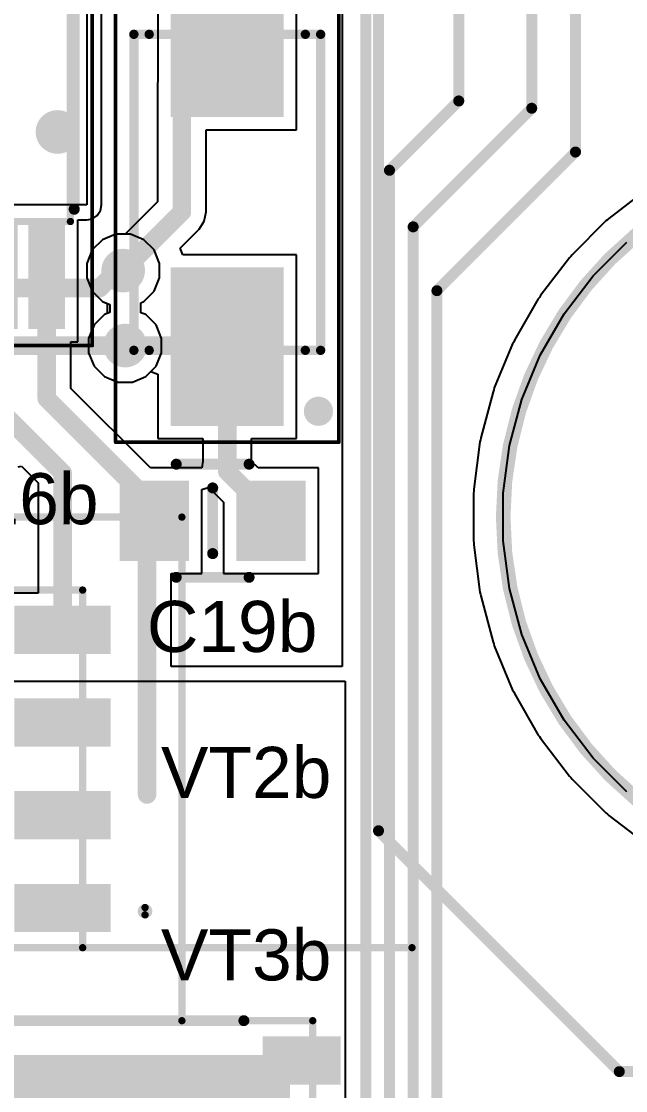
# Model space of a CAD drawing. Header units: inches. Extents: x 0 to 110, y 0 to 95.
# Drawn here: x 54.8 to 63.09, y 39.64 to 54.29 of the extents above; entities that cross this region are included whole.
import ezdxf

# ---------------------------------------------------------------- set-up
doc = ezdxf.new("R2010")
doc.units = ezdxf.units.IN
for name, color, linetype in [('Bottom Layer', 5, 'Continuous'), ('Int1', 16, 'Continuous'), ('Int2', 76, 'Continuous'), ('Mechanical 13', 56, 'Continuous'), ('Multi-Layer', 9, 'Continuous'), ('Top Courtyard', 56, 'Continuous'), ('Top Layer', 1, 'Continuous'), ('Top Overlay', 2, 'Continuous'), ('Top Paste', 8, 'Continuous'), ('Top Solder', 216, 'Continuous'), ('V Cut', 76, 'Continuous'), ('Via Holes', 16, 'Continuous')]:
    doc.layers.add(name, color=color, linetype=linetype)
doc.styles.add('Arial', font='', dxfattribs={"height": 0.2})
doc.styles.get('Arial').set_extended_font_data('Arial')

# ---------------------------------------------------------------- blocks, each defined once
blk = doc.blocks.new('P____PAK_SO_8_734')
at = {"layer": 'Top Layer'}
for points in [[(2.411, 2.21), (3.431, 2.21), (3.431, 1.6), (2.411, 1.6)], [(-1.075, -1.955), (-1.075, 1.955), (2.735, 1.955), (2.735, -1.955)]]:
    blk.add_hatch(color=1, dxfattribs=at).paths.add_polyline_path(points)
at = {"layer": 'Top Paste'}
for points in [[(2.411, 2.21), (3.431, 2.21), (3.431, 1.6), (2.411, 1.6)], [(-1.075, -1.955), (-1.075, 1.955), (2.735, 1.955), (2.735, -1.955)]]:
    blk.add_hatch(color=8, dxfattribs=at).paths.add_polyline_path(points)
at = {"layer": 'Top Solder'}
for points in [[(2.386, 2.235), (3.456, 2.235), (3.456, 1.575), (2.386, 1.575)], [(-1.1, -1.98), (-1.1, 1.98), (2.76, 1.98), (2.76, -1.98)]]:
    blk.add_hatch(color=216, dxfattribs=at).paths.add_polyline_path(points)
at = {"layer": 'Mechanical 13'}
for points in [[(-2.818, 2.45, 0.1, 0.1, 0), (3.072, 2.45, 0.1, 0.1, 0)], [(3.072, -2.45, 0.1, 0.1, 0), (3.072, 2.45, 0.1, 0.1, 0)]]:
    blk.add_lwpolyline(points, format="xyseb", dxfattribs=at)
blk.add_lwpolyline([(3.047, 2.45, 0.05, 0.05, 1), (3.097, 2.45, 0.05, 0.05, 1)], format="xyseb", close=True, dxfattribs=at)
blk.add_lwpolyline([(3.047, 2.45, 0.05, 0.05, 1), (3.097, 2.45, 0.05, 0.05, 1)], format="xyseb", close=True, dxfattribs=at)
at = {"layer": 'Top Courtyard'}
for points in [[(-4.178, 3.45, 0.1, 0.1, 0), (4.432, 3.45, 0.1, 0.1, 0)], [(4.432, -3.45, 0.1, 0.1, 0), (4.432, 3.45, 0.1, 0.1, 0)]]:
    blk.add_lwpolyline(points, format="xyseb", dxfattribs=at)
blk.add_lwpolyline([(4.407, 3.45, 0.05, 0.05, 1), (4.457, 3.45, 0.05, 0.05, 1)], format="xyseb", close=True, dxfattribs=at)
blk.add_lwpolyline([(4.407, 3.45, 0.05, 0.05, 1), (4.457, 3.45, 0.05, 0.05, 1)], format="xyseb", close=True, dxfattribs=at)
at = {"layer": 'Top Overlay'}
blk.add_lwpolyline([(-1.673, 2.45, 0.15, 0.15, 0), (2.127, 2.45, 0.15, 0.15, 0)], format="xyseb", dxfattribs=at)
blk.add_lwpolyline([(2.09, 2.45, 0.075, 0.075, 1), (2.165, 2.45, 0.075, 0.075, 1)], format="xyseb", close=True, dxfattribs=at)
blk = doc.blocks.new('P____PAK_SO_8_735')
at = {"layer": 'Top Layer'}
for points in [[(-3.178, 2.21), (-1.908, 2.21), (-1.908, 1.6), (-3.178, 1.6)], [(-3.178, 0.94), (-1.908, 0.94), (-1.908, 0.33), (-3.178, 0.33)], [(-3.178, -0.33), (-1.908, -0.33), (-1.908, -0.94), (-3.178, -0.94)], [(-3.178, -1.6), (-1.908, -1.6), (-1.908, -2.21), (-3.178, -2.21)]]:
    blk.add_hatch(color=1, dxfattribs=at).paths.add_polyline_path(points)
at = {"layer": 'Top Paste'}
for points in [[(-3.178, 2.21), (-1.908, 2.21), (-1.908, 1.6), (-3.178, 1.6)], [(-3.178, 0.94), (-1.908, 0.94), (-1.908, 0.33), (-3.178, 0.33)], [(-3.178, -0.33), (-1.908, -0.33), (-1.908, -0.94), (-3.178, -0.94)], [(-3.178, -1.6), (-1.908, -1.6), (-1.908, -2.21), (-3.178, -2.21)]]:
    blk.add_hatch(color=8, dxfattribs=at).paths.add_polyline_path(points)
at = {"layer": 'Top Solder'}
for points in [[(-3.203, 2.235), (-1.883, 2.235), (-1.883, 1.575), (-3.203, 1.575)], [(-3.203, 0.965), (-1.883, 0.965), (-1.883, 0.305), (-3.203, 0.305)], [(-3.203, -0.305), (-1.883, -0.305), (-1.883, -0.965), (-3.203, -0.965)], [(-3.203, -1.575), (-1.883, -1.575), (-1.883, -2.235), (-3.203, -2.235)]]:
    blk.add_hatch(color=216, dxfattribs=at).paths.add_polyline_path(points)
at = {"layer": 'Mechanical 13'}
for points in [[(-2.818, 2.45, 0.1, 0.1, 0), (-2.818, -2.45, 0.1, 0.1, 0)], [(3.072, 2.45, 0.1, 0.1, 0), (-2.818, 2.45, 0.1, 0.1, 0)], [(3.072, -2.45, 0.1, 0.1, 0), (-2.818, -2.45, 0.1, 0.1, 0)]]:
    blk.add_lwpolyline(points, format="xyseb", dxfattribs=at)
for points in [[(-2.843, 2.45, 0.05, 0.05, 1), (-2.793, 2.45, 0.05, 0.05, 1)], [(-2.843, 2.45, 0.05, 0.05, 1), (-2.793, 2.45, 0.05, 0.05, 1)], [(-2.843, -2.45, 0.05, 0.05, 1), (-2.793, -2.45, 0.05, 0.05, 1)], [(-2.843, -2.45, 0.05, 0.05, 1), (-2.793, -2.45, 0.05, 0.05, 1)]]:
    blk.add_lwpolyline(points, format="xyseb", close=True, dxfattribs=at)
at = {"layer": 'Top Courtyard'}
for points in [[(-4.178, 3.45, 0.1, 0.1, 0), (-4.178, -3.45, 0.1, 0.1, 0)], [(4.432, 3.45, 0.1, 0.1, 0), (-4.178, 3.45, 0.1, 0.1, 0)], [(4.432, -3.45, 0.1, 0.1, 0), (-4.178, -3.45, 0.1, 0.1, 0)]]:
    blk.add_lwpolyline(points, format="xyseb", dxfattribs=at)
for points in [[(-4.203, 3.45, 0.05, 0.05, 1), (-4.153, 3.45, 0.05, 0.05, 1)], [(-4.203, 3.45, 0.05, 0.05, 1), (-4.153, 3.45, 0.05, 0.05, 1)], [(-4.203, -3.45, 0.05, 0.05, 1), (-4.153, -3.45, 0.05, 0.05, 1)], [(-4.203, -3.45, 0.05, 0.05, 1), (-4.153, -3.45, 0.05, 0.05, 1)]]:
    blk.add_lwpolyline(points, format="xyseb", close=True, dxfattribs=at)
at = {"layer": 'Top Overlay'}
for points in [[(-3.673, 1.9, 0.1, 0.1, -1), (-3.673, 2, 0.1, 0.1, 0)], [(-3.673, 2, 0.1, 0.1, -1), (-3.673, 1.9, 0.1, 0.1, 0)]]:
    blk.add_lwpolyline(points, format="xyseb", dxfattribs=at)
for points in [[(-3.698, 2, 0.05, 0.05, 1), (-3.648, 2, 0.05, 0.05, 1)], [(-3.698, 2, 0.05, 0.05, 1), (-3.648, 2, 0.05, 0.05, 1)], [(-3.698, 1.9, 0.05, 0.05, 1), (-3.648, 1.9, 0.05, 0.05, 1)], [(-3.698, 1.9, 0.05, 0.05, 1), (-3.648, 1.9, 0.05, 0.05, 1)]]:
    blk.add_lwpolyline(points, format="xyseb", close=True, dxfattribs=at)
blk = doc.blocks.new('SMA_737')
at = {"layer": 'Top Layer'}
for points in [[(-3.175, 0.75), (-1.055, 0.75), (-1.055, -0.75), (-3.175, -0.75)], [(1.055, 0.75), (3.175, 0.75), (3.175, -0.75), (1.055, -0.75)]]:
    blk.add_hatch(color=1, dxfattribs=at).paths.add_polyline_path(points)
at = {"layer": 'Top Paste'}
for points in [[(-3.175, 0.75), (-1.055, 0.75), (-1.055, -0.75), (-3.175, -0.75)], [(1.055, 0.75), (3.175, 0.75), (3.175, -0.75), (1.055, -0.75)]]:
    blk.add_hatch(color=8, dxfattribs=at).paths.add_polyline_path(points)
at = {"layer": 'Top Solder'}
for points in [[(-3.2, 0.775), (-1.03, 0.775), (-1.03, -0.775), (-3.2, -0.775)], [(1.03, 0.775), (3.2, 0.775), (3.2, -0.775), (1.03, -0.775)]]:
    blk.add_hatch(color=216, dxfattribs=at).paths.add_polyline_path(points)
at = {"layer": 'Mechanical 13'}
for points in [[(-2.165, 1.28, 0.127, 0.127, 0), (2.165, 1.28, 0.127, 0.127, 0)], [(-2.165, 1.28, 0.127, 0.127, 0), (-2.165, -1.28, 0.127, 0.127, 0)], [(2.165, 1.28, 0.127, 0.127, 0), (2.165, -1.28, 0.127, 0.127, 0)], [(-2.165, -1.28, 0.127, 0.127, 0), (2.165, -1.28, 0.127, 0.127, 0)]]:
    blk.add_lwpolyline(points, format="xyseb", dxfattribs=at)
for points in [[(-2.197, 1.28, 0.0635, 0.0635, 1), (-2.133, 1.28, 0.0635, 0.0635, 1)], [(-2.197, 1.28, 0.0635, 0.0635, 1), (-2.133, 1.28, 0.0635, 0.0635, 1)], [(2.133, 1.28, 0.0635, 0.0635, 1), (2.197, 1.28, 0.0635, 0.0635, 1)], [(2.133, 1.28, 0.0635, 0.0635, 1), (2.197, 1.28, 0.0635, 0.0635, 1)], [(-2.197, -1.28, 0.0635, 0.0635, 1), (-2.133, -1.28, 0.0635, 0.0635, 1)], [(-2.197, -1.28, 0.0635, 0.0635, 1), (-2.133, -1.28, 0.0635, 0.0635, 1)], [(2.133, -1.28, 0.0635, 0.0635, 1), (2.197, -1.28, 0.0635, 0.0635, 1)], [(2.133, -1.28, 0.0635, 0.0635, 1), (2.197, -1.28, 0.0635, 0.0635, 1)]]:
    blk.add_lwpolyline(points, format="xyseb", close=True, dxfattribs=at)
at = {"layer": 'Top Courtyard'}
for points in [[(-3.425, 1.53, 0.05, 0.05, 0), (3.425, 1.53, 0.05, 0.05, 0)], [(-3.425, 1.53, 0.05, 0.05, 0), (-3.425, -1.53, 0.05, 0.05, 0)], [(3.425, 1.53, 0.05, 0.05, 0), (3.425, -1.53, 0.05, 0.05, 0)], [(-3.425, -1.53, 0.05, 0.05, 0), (3.425, -1.53, 0.05, 0.05, 0)]]:
    blk.add_lwpolyline(points, format="xyseb", dxfattribs=at)
for points in [[(-3.437, 1.53, 0.025, 0.025, 1), (-3.413, 1.53, 0.025, 0.025, 1)], [(-3.437, 1.53, 0.025, 0.025, 1), (-3.413, 1.53, 0.025, 0.025, 1)], [(3.413, 1.53, 0.025, 0.025, 1), (3.437, 1.53, 0.025, 0.025, 1)], [(3.413, 1.53, 0.025, 0.025, 1), (3.437, 1.53, 0.025, 0.025, 1)], [(-3.437, -1.53, 0.025, 0.025, 1), (-3.413, -1.53, 0.025, 0.025, 1)], [(-3.437, -1.53, 0.025, 0.025, 1), (-3.413, -1.53, 0.025, 0.025, 1)], [(3.413, -1.53, 0.025, 0.025, 1), (3.437, -1.53, 0.025, 0.025, 1)], [(3.413, -1.53, 0.025, 0.025, 1), (3.437, -1.53, 0.025, 0.025, 1)]]:
    blk.add_lwpolyline(points, format="xyseb", close=True, dxfattribs=at)
at = {"layer": 'Top Overlay'}
for points in [[(-2.165, 1.28, 0.127, 0.127, 0), (2.165, 1.28, 0.127, 0.127, 0)], [(-2.165, 1.28, 0.127, 0.127, 0), (-2.165, 1.07, 0.127, 0.127, 0)], [(2.165, 1.28, 0.127, 0.127, 0), (2.165, 1.07, 0.127, 0.127, 0)], [(-2.165, -1.07, 0.127, 0.127, 0), (-2.165, -1.28, 0.127, 0.127, 0)], [(2.165, -1.07, 0.127, 0.127, 0), (2.165, -1.28, 0.127, 0.127, 0)], [(-2.165, -1.28, 0.127, 0.127, 0), (2.165, -1.28, 0.127, 0.127, 0)]]:
    blk.add_lwpolyline(points, format="xyseb", dxfattribs=at)
for points in [[(-2.197, 1.28, 0.0635, 0.0635, 1), (-2.133, 1.28, 0.0635, 0.0635, 1)], [(-2.197, 1.28, 0.0635, 0.0635, 1), (-2.133, 1.28, 0.0635, 0.0635, 1)], [(2.133, 1.28, 0.0635, 0.0635, 1), (2.197, 1.28, 0.0635, 0.0635, 1)], [(2.133, 1.28, 0.0635, 0.0635, 1), (2.197, 1.28, 0.0635, 0.0635, 1)], [(-2.197, 1.07, 0.0635, 0.0635, 1), (-2.133, 1.07, 0.0635, 0.0635, 1)], [(2.133, 1.07, 0.0635, 0.0635, 1), (2.197, 1.07, 0.0635, 0.0635, 1)], [(-2.197, -1.07, 0.0635, 0.0635, 1), (-2.133, -1.07, 0.0635, 0.0635, 1)], [(2.133, -1.07, 0.0635, 0.0635, 1), (2.197, -1.07, 0.0635, 0.0635, 1)], [(-2.9, -1.25, 0.2, 0.2, 1), (-3.1, -1.25, 0.2, 0.2, 1)], [(-3.15, -1.25, 0.1, 0.1, 1), (-3.05, -1.25, 0.1, 0.1, 1)], [(-2.95, -1.25, 0.1, 0.1, 1), (-2.85, -1.25, 0.1, 0.1, 1)], [(-2.197, -1.28, 0.0635, 0.0635, 1), (-2.133, -1.28, 0.0635, 0.0635, 1)], [(-2.197, -1.28, 0.0635, 0.0635, 1), (-2.133, -1.28, 0.0635, 0.0635, 1)], [(2.133, -1.28, 0.0635, 0.0635, 1), (2.197, -1.28, 0.0635, 0.0635, 1)], [(2.133, -1.28, 0.0635, 0.0635, 1), (2.197, -1.28, 0.0635, 0.0635, 1)]]:
    blk.add_lwpolyline(points, format="xyseb", close=True, dxfattribs=at)
blk = doc.blocks.new('HTSSOP_20_748')
at = {"layer": 'Top Layer'}
for points in [[(-3.65, 3.15), (-2.2, 3.15), (-2.2, 2.7), (-3.65, 2.7)], [(2.2, 3.15), (3.65, 3.15), (3.65, 2.7), (2.2, 2.7)], [(-3.65, 2.5), (-2.2, 2.5), (-2.2, 2.05), (-3.65, 2.05)], [(2.2, 2.5), (3.65, 2.5), (3.65, 2.05), (2.2, 2.05)], [(-1.575, -2.175), (-1.575, 2.175), (1.575, 2.175), (1.575, -2.175)], [(-3.65, 1.85), (-2.2, 1.85), (-2.2, 1.4), (-3.65, 1.4)], [(2.2, 1.85), (3.65, 1.85), (3.65, 1.4), (2.2, 1.4)], [(-3.65, 1.2), (-2.2, 1.2), (-2.2, 0.75), (-3.65, 0.75)], [(2.2, 1.2), (3.65, 1.2), (3.65, 0.75), (2.2, 0.75)], [(-3.65, 0.55), (-2.2, 0.55), (-2.2, 0.1), (-3.65, 0.1)], [(2.2, 0.55), (3.65, 0.55), (3.65, 0.1), (2.2, 0.1)], [(-3.65, -0.1), (-2.2, -0.1), (-2.2, -0.55), (-3.65, -0.55)], [(2.2, -0.1), (3.65, -0.1), (3.65, -0.55), (2.2, -0.55)], [(-3.65, -0.75), (-2.2, -0.75), (-2.2, -1.2), (-3.65, -1.2)], [(2.2, -0.75), (3.65, -0.75), (3.65, -1.2), (2.2, -1.2)], [(-3.65, -1.4), (-2.2, -1.4), (-2.2, -1.85), (-3.65, -1.85)], [(2.2, -1.4), (3.65, -1.4), (3.65, -1.85), (2.2, -1.85)], [(-3.65, -2.05), (-2.2, -2.05), (-2.2, -2.5), (-3.65, -2.5)], [(2.2, -2.05), (3.65, -2.05), (3.65, -2.5), (2.2, -2.5)], [(-3.65, -2.7), (-2.2, -2.7), (-2.2, -3.15), (-3.65, -3.15)], [(2.2, -2.7), (3.65, -2.7), (3.65, -3.15), (2.2, -3.15)]]:
    blk.add_hatch(color=1, dxfattribs=at).paths.add_polyline_path(points)
at = {"layer": 'Top Paste'}
for points in [[(-3.65, 3.15), (-2.2, 3.15), (-2.2, 2.7), (-3.65, 2.7)], [(2.2, 3.15), (3.65, 3.15), (3.65, 2.7), (2.2, 2.7)], [(-3.65, 2.5), (-2.2, 2.5), (-2.2, 2.05), (-3.65, 2.05)], [(2.2, 2.5), (3.65, 2.5), (3.65, 2.05), (2.2, 2.05)], [(-1.575, -2.175), (-1.575, 2.175), (1.575, 2.175), (1.575, -2.175)], [(-3.65, 1.85), (-2.2, 1.85), (-2.2, 1.4), (-3.65, 1.4)], [(2.2, 1.85), (3.65, 1.85), (3.65, 1.4), (2.2, 1.4)], [(-3.65, 1.2), (-2.2, 1.2), (-2.2, 0.75), (-3.65, 0.75)], [(2.2, 1.2), (3.65, 1.2), (3.65, 0.75), (2.2, 0.75)], [(-3.65, 0.55), (-2.2, 0.55), (-2.2, 0.1), (-3.65, 0.1)], [(2.2, 0.55), (3.65, 0.55), (3.65, 0.1), (2.2, 0.1)], [(-3.65, -0.1), (-2.2, -0.1), (-2.2, -0.55), (-3.65, -0.55)], [(2.2, -0.1), (3.65, -0.1), (3.65, -0.55), (2.2, -0.55)], [(-3.65, -0.75), (-2.2, -0.75), (-2.2, -1.2), (-3.65, -1.2)], [(2.2, -0.75), (3.65, -0.75), (3.65, -1.2), (2.2, -1.2)], [(-3.65, -1.4), (-2.2, -1.4), (-2.2, -1.85), (-3.65, -1.85)], [(2.2, -1.4), (3.65, -1.4), (3.65, -1.85), (2.2, -1.85)], [(-3.65, -2.05), (-2.2, -2.05), (-2.2, -2.5), (-3.65, -2.5)], [(2.2, -2.05), (3.65, -2.05), (3.65, -2.5), (2.2, -2.5)], [(-3.65, -2.7), (-2.2, -2.7), (-2.2, -3.15), (-3.65, -3.15)], [(2.2, -2.7), (3.65, -2.7), (3.65, -3.15), (2.2, -3.15)]]:
    blk.add_hatch(color=8, dxfattribs=at).paths.add_polyline_path(points)
at = {"layer": 'Top Solder'}
for points in [[(-3.675, 3.175), (-2.175, 3.175), (-2.175, 2.675), (-3.675, 2.675)], [(2.175, 3.175), (3.675, 3.175), (3.675, 2.675), (2.175, 2.675)], [(-3.675, 2.525), (-2.175, 2.525), (-2.175, 2.025), (-3.675, 2.025)], [(2.175, 2.525), (3.675, 2.525), (3.675, 2.025), (2.175, 2.025)], [(-1.6, -2.2), (-1.6, 2.2), (1.6, 2.2), (1.6, -2.2)], [(-3.675, 1.875), (-2.175, 1.875), (-2.175, 1.375), (-3.675, 1.375)], [(2.175, 1.875), (3.675, 1.875), (3.675, 1.375), (2.175, 1.375)], [(-3.675, 1.225), (-2.175, 1.225), (-2.175, 0.725), (-3.675, 0.725)], [(2.175, 1.225), (3.675, 1.225), (3.675, 0.725), (2.175, 0.725)], [(-3.675, 0.575), (-2.175, 0.575), (-2.175, 0.075), (-3.675, 0.075)], [(2.175, 0.575), (3.675, 0.575), (3.675, 0.075), (2.175, 0.075)], [(-3.675, -0.075), (-2.175, -0.075), (-2.175, -0.575), (-3.675, -0.575)], [(2.175, -0.075), (3.675, -0.075), (3.675, -0.575), (2.175, -0.575)], [(-3.675, -0.725), (-2.175, -0.725), (-2.175, -1.225), (-3.675, -1.225)], [(2.175, -0.725), (3.675, -0.725), (3.675, -1.225), (2.175, -1.225)], [(-3.675, -1.375), (-2.175, -1.375), (-2.175, -1.875), (-3.675, -1.875)], [(2.175, -1.375), (3.675, -1.375), (3.675, -1.875), (2.175, -1.875)], [(-3.675, -2.025), (-2.175, -2.025), (-2.175, -2.525), (-3.675, -2.525)], [(2.175, -2.025), (3.675, -2.025), (3.675, -2.525), (2.175, -2.525)], [(-3.675, -2.675), (-2.175, -2.675), (-2.175, -3.175), (-3.675, -3.175)], [(2.175, -2.675), (3.675, -2.675), (3.675, -3.175), (2.175, -3.175)]]:
    blk.add_hatch(color=216, dxfattribs=at).paths.add_polyline_path(points)
at = {"layer": 'Mechanical 13'}
for points in [[(2.2, 3.25, 0.1, 0.1, 0), (-2.2, 3.25, 0.1, 0.1, 0)], [(-2.2, -3.25, 0.1, 0.1, 0), (-2.2, 3.25, 0.1, 0.1, 0)], [(-2.2, 2.6, 0.1, 0.1, 0), (-1.55, 3.25, 0.1, 0.1, 0)], [(2.2, -3.25, 0.1, 0.1, 0), (2.2, 3.25, 0.1, 0.1, 0)], [(2.2, -3.25, 0.1, 0.1, 0), (-2.2, -3.25, 0.1, 0.1, 0)]]:
    blk.add_lwpolyline(points, format="xyseb", dxfattribs=at)
for points in [[(-2.225, 3.25, 0.05, 0.05, 1), (-2.175, 3.25, 0.05, 0.05, 1)], [(-2.225, 3.25, 0.05, 0.05, 1), (-2.175, 3.25, 0.05, 0.05, 1)], [(-1.575, 3.25, 0.05, 0.05, 1), (-1.525, 3.25, 0.05, 0.05, 1)], [(2.175, 3.25, 0.05, 0.05, 1), (2.225, 3.25, 0.05, 0.05, 1)], [(2.175, 3.25, 0.05, 0.05, 1), (2.225, 3.25, 0.05, 0.05, 1)], [(-2.225, 2.6, 0.05, 0.05, 1), (-2.175, 2.6, 0.05, 0.05, 1)], [(-2.225, -3.25, 0.05, 0.05, 1), (-2.175, -3.25, 0.05, 0.05, 1)], [(-2.225, -3.25, 0.05, 0.05, 1), (-2.175, -3.25, 0.05, 0.05, 1)], [(2.175, -3.25, 0.05, 0.05, 1), (2.225, -3.25, 0.05, 0.05, 1)], [(2.175, -3.25, 0.05, 0.05, 1), (2.225, -3.25, 0.05, 0.05, 1)]]:
    blk.add_lwpolyline(points, format="xyseb", close=True, dxfattribs=at)
at = {"layer": 'Top Courtyard'}
for points in [[(-3.9, -3.55, 0.05, 0.05, 0), (-3.9, 3.55, 0.05, 0.05, 0)], [(3.9, 3.55, 0.05, 0.05, 0), (-3.9, 3.55, 0.05, 0.05, 0)], [(3.9, -3.55, 0.05, 0.05, 0), (3.9, 3.55, 0.05, 0.05, 0)], [(3.9, -3.55, 0.05, 0.05, 0), (-3.9, -3.55, 0.05, 0.05, 0)]]:
    blk.add_lwpolyline(points, format="xyseb", dxfattribs=at)
for points in [[(-3.912, 3.55, 0.025, 0.025, 1), (-3.888, 3.55, 0.025, 0.025, 1)], [(-3.912, 3.55, 0.025, 0.025, 1), (-3.888, 3.55, 0.025, 0.025, 1)], [(3.888, 3.55, 0.025, 0.025, 1), (3.912, 3.55, 0.025, 0.025, 1)], [(3.888, 3.55, 0.025, 0.025, 1), (3.912, 3.55, 0.025, 0.025, 1)], [(-3.912, -3.55, 0.025, 0.025, 1), (-3.888, -3.55, 0.025, 0.025, 1)], [(-3.912, -3.55, 0.025, 0.025, 1), (-3.888, -3.55, 0.025, 0.025, 1)], [(3.888, -3.55, 0.025, 0.025, 1), (3.912, -3.55, 0.025, 0.025, 1)], [(3.888, -3.55, 0.025, 0.025, 1), (3.912, -3.55, 0.025, 0.025, 1)]]:
    blk.add_lwpolyline(points, format="xyseb", close=True, dxfattribs=at)
at = {"layer": 'Top Overlay'}
for points in [[(-3.506, 3.556, 0.2, 0.2, 1), (-3.606, 3.556, 0.2, 0.2, 1)], [(-3.656, 3.556, 0.1, 0.1, 1), (-3.556, 3.556, 0.1, 0.1, 1)], [(-3.556, 3.556, 0.1, 0.1, 1), (-3.456, 3.556, 0.1, 0.1, 1)], [(-2.07, 3.302, 0.075, 0.075, 1), (-1.994, 3.302, 0.075, 0.075, 1)], [(1.994, 3.302, 0.075, 0.075, 1), (2.07, 3.302, 0.075, 0.075, 1)], [(-2.07, -3.302, 0.075, 0.075, 1), (-1.994, -3.302, 0.075, 0.075, 1)], [(1.994, -3.302, 0.075, 0.075, 1), (2.07, -3.302, 0.075, 0.075, 1)]]:
    blk.add_lwpolyline(points, format="xyseb", close=True, dxfattribs=at)
for points in [[(2.032, 3.302, 0.15, 0.15, 0), (-2.032, 3.302, 0.15, 0.15, 0)], [(2.032, -3.302, 0.15, 0.15, 0), (-2.032, -3.302, 0.15, 0.15, 0)]]:
    blk.add_lwpolyline(points, format="xyseb", dxfattribs=at)
blk = doc.blocks.new('0603C_753')
at = {"layer": 'Top Layer'}
for points in [[(-1.25, -0.525), (-1.25, 0.525), (-0.35, 0.525), (-0.35, -0.525)], [(0.35, -0.525), (0.35, 0.525), (1.25, 0.525), (1.25, -0.525)]]:
    blk.add_hatch(color=1, dxfattribs=at).paths.add_polyline_path(points)
at = {"layer": 'Top Paste'}
for points in [[(-1.25, -0.525), (-1.25, 0.525), (-0.35, 0.525), (-0.35, -0.525)], [(0.35, -0.525), (0.35, 0.525), (1.25, 0.525), (1.25, -0.525)]]:
    blk.add_hatch(color=8, dxfattribs=at).paths.add_polyline_path(points)
at = {"layer": 'Top Solder'}
for points in [[(-1.275, -0.55), (-1.275, 0.55), (-0.325, 0.55), (-0.325, -0.55)], [(0.325, -0.55), (0.325, 0.55), (1.275, 0.55), (1.275, -0.55)]]:
    blk.add_hatch(color=216, dxfattribs=at).paths.add_polyline_path(points)
at = {"layer": 'Top Overlay'}
for points in [[(0.5, 0.775, 0.15, 0.15, 0), (-0.5, 0.775, 0.15, 0.15, 0)], [(0, 0.45, 0.15, 0.15, 0), (0, -0.45, 0.15, 0.15, 0)], [(0.5, -0.775, 0.15, 0.15, 0), (-0.5, -0.775, 0.15, 0.15, 0)]]:
    blk.add_lwpolyline(points, format="xyseb", dxfattribs=at)
for points in [[(-0.537, 0.775, 0.075, 0.075, 1), (-0.462, 0.775, 0.075, 0.075, 1)], [(0.462, 0.775, 0.075, 0.075, 1), (0.537, 0.775, 0.075, 0.075, 1)], [(-0.038, 0.45, 0.075, 0.075, 1), (0.038, 0.45, 0.075, 0.075, 1)], [(-0.038, -0.45, 0.075, 0.075, 1), (0.038, -0.45, 0.075, 0.075, 1)], [(-0.537, -0.775, 0.075, 0.075, 1), (-0.462, -0.775, 0.075, 0.075, 1)], [(0.462, -0.775, 0.075, 0.075, 1), (0.537, -0.775, 0.075, 0.075, 1)]]:
    blk.add_lwpolyline(points, format="xyseb", close=True, dxfattribs=at)

msp = doc.modelspace()

# ---------------------------------------------------------------- hatches: boundary and pattern name
at = {"layer": 'Bottom Layer'}
h = msp.add_hatch(color=5, dxfattribs=at)
edge = h.paths.add_edge_path()
edge.add_arc((55.3, 52.775), 0.3, 0, 360)
h = msp.add_hatch(color=5, dxfattribs=at)
edge = h.paths.add_edge_path()
edge.add_arc((56.2, 50.875), 0.3, 0, 360)
h = msp.add_hatch(color=5, dxfattribs=at)
edge = h.paths.add_edge_path()
edge.add_arc((56.227, 49.848), 0.3, 0, 360)
at = {"layer": 'Int1'}
h = msp.add_hatch(color=16, dxfattribs=at)
edge = h.paths.add_edge_path()
edge.add_arc((55.3, 52.775), 0.3, 0, 360)
h = msp.add_hatch(color=16, dxfattribs=at)
edge = h.paths.add_edge_path()
edge.add_arc((56.2, 50.875), 0.3, 0, 360)
h = msp.add_hatch(color=16, dxfattribs=at)
edge = h.paths.add_edge_path()
edge.add_arc((56.227, 49.848), 0.3, 0, 360)
at = {"layer": 'Int2'}
h = msp.add_hatch(color=76, dxfattribs=at)
edge = h.paths.add_edge_path()
edge.add_arc((55.3, 52.775), 0.3, 0, 360)
h = msp.add_hatch(color=76, dxfattribs=at)
edge = h.paths.add_edge_path()
edge.add_arc((56.2, 50.875), 0.3, 0, 360)
h = msp.add_hatch(color=76, dxfattribs=at)
edge = h.paths.add_edge_path()
edge.add_arc((56.227, 49.848), 0.3, 0, 360)
at = {"layer": 'Top Layer'}
h = msp.add_hatch(color=1, dxfattribs=at)
edge = h.paths.add_edge_path()
edge.add_arc((55.3, 52.775), 0.3, 0, 360)
h = msp.add_hatch(color=1, dxfattribs=at)
edge = h.paths.add_edge_path()
edge.add_arc((56.2, 50.875), 0.3, 0, 360)
h = msp.add_hatch(color=1, dxfattribs=at)
edge = h.paths.add_edge_path()
edge.add_arc((56.227, 49.848), 0.3, 0, 360)
at = {"layer": 'Via Holes'}
h = msp.add_hatch(color=7, dxfattribs=at)
edge = h.paths.add_edge_path()
edge.add_arc((55.3, 52.775), 0.15, 0, 360)
h = msp.add_hatch(color=7, dxfattribs=at)
edge = h.paths.add_edge_path()
edge.add_arc((56.2, 50.875), 0.15, 0, 360)
h = msp.add_hatch(color=7, dxfattribs=at)
edge = h.paths.add_edge_path()
edge.add_arc((56.227, 49.848), 0.15, 0, 360)

# ---------------------------------------------------------------- linework, layer by layer
at = {"layer": 'Bottom Layer'}
for points in [[(59.7, 43.2, 0.15, 0.15, 0), (59.7, 58.6, 0.15, 0.15, 0)], [(55.878, 50.636, 0.254, 0.254, 0), (56.117, 50.875, 0.254, 0.254, 0)], [(56.117, 50.875, 0.254, 0.254, 0), (56.2, 50.875, 0.254, 0.254, 0)], [(52.607, 50.636, 0.254, 0.254, 0), (55.878, 50.636, 0.254, 0.254, 0)], [(54.273, 49.848, 0.254, 0.254, 0), (56.227, 49.848, 0.254, 0.254, 0)], [(59.7, 43.2, 0.15, 0.15, 0), (63, 39.9, 0.15, 0.15, 0)], [(63, 39.9, 0.15, 0.15, 0), (96.7, 39.9, 0.15, 0.15, 0)]]:
    msp.add_lwpolyline(points, format="xyseb", dxfattribs=at)
for points in [[(56.053, 50.875, 0.127, 0.127, 1), (56.18, 50.875, 0.127, 0.127, 1)], [(56.053, 50.875, 0.127, 0.127, 1), (56.18, 50.875, 0.127, 0.127, 1)], [(56.137, 50.875, 0.127, 0.127, 1), (56.264, 50.875, 0.127, 0.127, 1)], [(55.815, 50.636, 0.127, 0.127, 1), (55.942, 50.636, 0.127, 0.127, 1)], [(55.815, 50.636, 0.127, 0.127, 1), (55.942, 50.636, 0.127, 0.127, 1)], [(56.164, 49.848, 0.127, 0.127, 1), (56.291, 49.848, 0.127, 0.127, 1)], [(59.662, 43.2, 0.075, 0.075, 1), (59.738, 43.2, 0.075, 0.075, 1)], [(59.662, 43.2, 0.075, 0.075, 1), (59.738, 43.2, 0.075, 0.075, 1)], [(62.963, 39.9, 0.075, 0.075, 1), (63.038, 39.9, 0.075, 0.075, 1)], [(62.963, 39.9, 0.075, 0.075, 1), (63.038, 39.9, 0.075, 0.075, 1)]]:
    msp.add_lwpolyline(points, format="xyseb", close=True, dxfattribs=at)
at = {"layer": 'Int1'}
for p, q in [((63.377, 51.99), (62.857, 51.591)), ((62.839, 51.571), (62.817, 51.556)), ((62.857, 51.591), (62.839, 51.571)), ((62.817, 51.556), (62.353, 51.092)), ((55.917, 51.299), (55.776, 51.158)), ((56.101, 51.375), (55.917, 51.299)), ((56.299, 51.375), (56.101, 51.375)), ((56.483, 51.299), (56.299, 51.375)), ((56.624, 51.158), (56.483, 51.299)), ((55.776, 51.158), (55.7, 50.974)), ((56.7, 50.974), (56.624, 51.158)), ((62.318, 51.052), (61.919, 50.532)), ((62.338, 51.07), (62.318, 51.052)), ((62.353, 51.092), (62.338, 51.07)), ((55.7, 50.974), (55.7, 50.776)), ((56.7, 50.776), (56.7, 50.974)), ((55.7, 50.776), (55.776, 50.592)), ((56.624, 50.592), (56.7, 50.776)), ((55.776, 50.592), (55.917, 50.451)), ((56.483, 50.451), (56.624, 50.592)), ((55.917, 50.451), (55.983, 50.424)), ((55.983, 50.424), (55.983, 50.288)), ((56.444, 50.435), (56.483, 50.451)), ((56.444, 50.299), (56.444, 50.435)), ((61.89, 50.488), (61.562, 49.92)), ((61.907, 50.508), (61.89, 50.488)), ((61.919, 50.532), (61.907, 50.508)), ((55.944, 50.272), (55.803, 50.131)), ((55.983, 50.288), (55.944, 50.272)), ((56.51, 50.272), (56.444, 50.299)), ((56.651, 50.131), (56.51, 50.272)), ((55.803, 50.131), (55.727, 49.947)), ((56.727, 49.947), (56.651, 50.131)), ((55.727, 49.947), (55.727, 49.749)), ((56.727, 49.749), (56.727, 49.947)), ((61.538, 49.872), (61.287, 49.267)), ((61.553, 49.895), (61.538, 49.872)), ((61.562, 49.92), (61.553, 49.895)), ((55.727, 49.749), (55.803, 49.565)), ((56.651, 49.565), (56.727, 49.749)), ((55.803, 49.565), (55.944, 49.424)), ((56.51, 49.424), (56.651, 49.565)), ((55.944, 49.424), (56.128, 49.348)), ((56.326, 49.348), (56.51, 49.424)), ((56.128, 49.348), (56.326, 49.348)), ((61.282, 49.24), (61.27, 49.216)), ((61.287, 49.267), (61.282, 49.24)), ((61.27, 49.216), (61.101, 48.583)), ((61.09, 48.531), (61.005, 47.881)), ((61.099, 48.556), (61.09, 48.531)), ((61.101, 48.583), (61.099, 48.556)), ((61.007, 47.854), (61.001, 47.828)), ((61.001, 47.828), (61.001, 47.172)), ((61.005, 47.881), (61.007, 47.854)), ((61.001, 47.172), (61.007, 47.146)), ((61.007, 47.146), (61.005, 47.119)), ((61.005, 47.119), (61.09, 46.469)), ((61.09, 46.469), (61.099, 46.444)), ((61.099, 46.444), (61.101, 46.417)), ((61.101, 46.417), (61.27, 45.784)), ((61.27, 45.784), (61.282, 45.76)), ((61.282, 45.76), (61.287, 45.733)), ((61.287, 45.733), (61.538, 45.128)), ((61.538, 45.128), (61.553, 45.105)), ((61.553, 45.105), (61.562, 45.08)), ((61.562, 45.08), (61.89, 44.512)), ((61.89, 44.512), (61.907, 44.492)), ((61.907, 44.492), (61.919, 44.468)), ((61.919, 44.468), (62.318, 43.948)), ((62.318, 43.948), (62.338, 43.93)), ((62.338, 43.93), (62.353, 43.908)), ((62.353, 43.908), (62.817, 43.444)), ((62.817, 43.444), (62.839, 43.429)), ((62.839, 43.429), (62.857, 43.409)), ((62.857, 43.409), (63.377, 43.01))]:
    msp.add_line(p, q, dxfattribs=at)
at = {"layer": 'Int2'}
for p, q in [((63.377, 51.99), (62.857, 51.591)), ((62.839, 51.571), (62.817, 51.556)), ((62.857, 51.591), (62.839, 51.571)), ((62.817, 51.556), (62.353, 51.092)), ((55.917, 51.299), (55.776, 51.158)), ((56.101, 51.375), (55.917, 51.299)), ((56.299, 51.375), (56.101, 51.375)), ((56.483, 51.299), (56.299, 51.375)), ((56.624, 51.158), (56.483, 51.299)), ((55.776, 51.158), (55.7, 50.974)), ((56.7, 50.974), (56.624, 51.158)), ((62.318, 51.052), (61.919, 50.532)), ((62.338, 51.07), (62.318, 51.052)), ((62.353, 51.092), (62.338, 51.07)), ((55.7, 50.974), (55.7, 50.776)), ((56.7, 50.776), (56.7, 50.974)), ((55.7, 50.776), (55.776, 50.592)), ((56.624, 50.592), (56.7, 50.776)), ((55.776, 50.592), (55.917, 50.451)), ((56.483, 50.451), (56.624, 50.592)), ((55.917, 50.451), (55.983, 50.424)), ((55.983, 50.424), (55.983, 50.288)), ((56.444, 50.435), (56.483, 50.451)), ((56.444, 50.299), (56.444, 50.435)), ((61.89, 50.488), (61.562, 49.92)), ((61.907, 50.508), (61.89, 50.488)), ((61.919, 50.532), (61.907, 50.508)), ((55.944, 50.272), (55.803, 50.131)), ((55.983, 50.288), (55.944, 50.272)), ((56.51, 50.272), (56.444, 50.299)), ((56.651, 50.131), (56.51, 50.272)), ((55.803, 50.131), (55.727, 49.947)), ((56.727, 49.947), (56.651, 50.131)), ((55.727, 49.947), (55.727, 49.749)), ((56.727, 49.749), (56.727, 49.947)), ((61.538, 49.872), (61.287, 49.267)), ((61.553, 49.895), (61.538, 49.872)), ((61.562, 49.92), (61.553, 49.895)), ((55.727, 49.749), (55.803, 49.565)), ((56.651, 49.565), (56.727, 49.749)), ((55.803, 49.565), (55.944, 49.424)), ((56.51, 49.424), (56.651, 49.565)), ((55.944, 49.424), (56.128, 49.348)), ((56.326, 49.348), (56.51, 49.424)), ((56.128, 49.348), (56.326, 49.348)), ((61.282, 49.24), (61.27, 49.216)), ((61.287, 49.267), (61.282, 49.24)), ((61.27, 49.216), (61.101, 48.583)), ((61.09, 48.531), (61.005, 47.881)), ((61.099, 48.556), (61.09, 48.531)), ((61.101, 48.583), (61.099, 48.556)), ((61.007, 47.854), (61.001, 47.828)), ((61.001, 47.828), (61.001, 47.172)), ((61.005, 47.881), (61.007, 47.854)), ((61.001, 47.172), (61.007, 47.146)), ((61.007, 47.146), (61.005, 47.119)), ((61.005, 47.119), (61.09, 46.469)), ((61.09, 46.469), (61.099, 46.444)), ((61.099, 46.444), (61.101, 46.417)), ((61.101, 46.417), (61.27, 45.784)), ((61.27, 45.784), (61.282, 45.76)), ((61.282, 45.76), (61.287, 45.733)), ((61.287, 45.733), (61.538, 45.128)), ((61.538, 45.128), (61.553, 45.105)), ((61.553, 45.105), (61.562, 45.08)), ((61.562, 45.08), (61.89, 44.512)), ((61.89, 44.512), (61.907, 44.492)), ((61.907, 44.492), (61.919, 44.468)), ((61.919, 44.468), (62.318, 43.948)), ((62.318, 43.948), (62.338, 43.93)), ((62.338, 43.93), (62.353, 43.908)), ((62.353, 43.908), (62.817, 43.444)), ((62.817, 43.444), (62.839, 43.429)), ((62.839, 43.429), (62.857, 43.409)), ((62.857, 43.409), (63.377, 43.01))]:
    msp.add_line(p, q, dxfattribs=at)
at = {"layer": 'Multi-Layer'}
for p, q in [((62.642, 50.804), (63.105, 51.267)), ((62.243, 50.284), (62.642, 50.804)), ((61.915, 49.716), (62.243, 50.284)), ((61.664, 49.111), (61.915, 49.716)), ((61.495, 48.478), (61.664, 49.111)), ((61.409, 47.828), (61.495, 48.478)), ((61.409, 47.172), (61.409, 47.828)), ((61.495, 46.522), (61.409, 47.172)), ((61.664, 45.889), (61.495, 46.522)), ((61.915, 45.284), (61.664, 45.889)), ((62.243, 44.716), (61.915, 45.284)), ((62.642, 44.196), (62.243, 44.716)), ((63.105, 43.733), (62.642, 44.196))]:
    msp.add_line(p, q, dxfattribs=at)
at = {"layer": 'Top Layer'}
for p, q in [((59.2, 79.3), (59.2, 45.452)), ((55.7, 55.738), (55.7, 51.775)), ((55.904, 51.775), (55.904, 55.738)), ((56.677, 55.323), (56.677, 53.472)), ((58.577, 52.803), (58.577, 55.323)), ((56.677, 53.472), (56.671, 53.44)), ((56.671, 53.44), (56.671, 51.817)), ((57.337, 51.679), (57.337, 52.803)), ((57.337, 52.803), (58.577, 52.803)), ((55.7, 51.775), (48.7, 51.775)), ((55.888, 51.697), (55.904, 51.775)), ((56.671, 51.817), (56.229, 51.375)), ((55.577, 49.898), (55.577, 51.571)), ((55.577, 51.571), (55.7, 51.571)), ((55.7, 51.571), (55.778, 51.587)), ((55.778, 51.587), (55.844, 51.631)), ((55.844, 51.631), (55.888, 51.697)), ((57.312, 51.551), (57.337, 51.679)), ((56.982, 51.185), (57.24, 51.443)), ((57.24, 51.443), (57.312, 51.551)), ((55.917, 51.299), (55.776, 51.158)), ((56.101, 51.375), (55.917, 51.299)), ((56.229, 51.375), (56.101, 51.375)), ((55.776, 51.158), (55.7, 50.974)), ((57.02, 51.093), (56.982, 51.185)), ((58.577, 51.093), (57.02, 51.093)), ((58.577, 48.573), (58.577, 51.093)), ((55.7, 50.974), (55.7, 50.776)), ((55.7, 50.776), (55.776, 50.592)), ((55.776, 50.592), (55.917, 50.451)), ((55.917, 50.451), (56.016, 50.41)), ((56.016, 50.41), (56.016, 50.302)), ((55.944, 50.272), (55.803, 50.131)), ((56.016, 50.302), (55.944, 50.272)), ((55.803, 50.131), (55.727, 49.947)), ((55.485, 49.261), (55.485, 49.898)), ((55.485, 49.898), (55.577, 49.898)), ((55.727, 49.947), (55.727, 49.749)), ((55.727, 49.749), (55.803, 49.565)), ((55.803, 49.565), (55.944, 49.424)), ((55.944, 49.424), (56.128, 49.348)), ((56.326, 49.348), (56.51, 49.424)), ((56.51, 49.424), (56.577, 49.491)), ((56.577, 49.491), (56.677, 49.457)), ((56.677, 49.457), (56.677, 48.573)), ((56.574, 48.173), (55.485, 49.261)), ((56.128, 49.348), (56.326, 49.348)), ((56.677, 48.573), (57.294, 48.573)), ((57.294, 48.573), (57.294, 48.266)), ((57.96, 48.261), (57.96, 48.573)), ((57.96, 48.573), (58.577, 48.573)), ((57.294, 48.266), (57.277, 48.173)), ((58.049, 48.173), (57.96, 48.261)), ((54.762, 48.186), (54.808, 48.196)), ((54.808, 48.196), (55.037, 47.967)), ((57.194, 48.173), (56.574, 48.173)), ((57.277, 48.173), (57.194, 48.173)), ((58.877, 48.173), (58.049, 48.173)), ((58.877, 46.723), (58.877, 48.173)), ((55.037, 47.967), (55.037, 46.458)), ((57.277, 47.878), (57.377, 47.909)), ((57.377, 47.909), (57.391, 47.887)), ((57.277, 46.723), (57.277, 47.878)), ((57.391, 47.887), (57.577, 47.701)), ((57.577, 47.701), (57.577, 46.723)), ((56.86, 45.452), (56.86, 46.723)), ((56.86, 46.723), (57.277, 46.723)), ((57.577, 46.723), (58.877, 46.723)), ((55.037, 46.458), (54.535, 46.458)), ((59.2, 45.452), (56.86, 45.452)), ((54.327, 45.248), (59.245, 45.248)), ((59.245, 45.248), (59.245, 37.8))]:
    msp.add_line(p, q, dxfattribs=at)
for points in [[(59.525, 37.8, 0.15, 0.15, 0), (59.525, 77.425, 0.15, 0.15, 0)], [(60.8, 53.2, 0.15, 0.15, 0), (60.8, 77.3, 0.15, 0.15, 0)], [(61.8, 53.1, 0.15, 0.15, 0), (61.8, 76.849, 0.15, 0.15, 0)], [(62.4, 52.5, 0.15, 0.15, 0), (62.4, 76.6, 0.15, 0.15, 0)], [(57.004, 53.44, 0.254, 0.254, 0), (57.627, 54.063, 0.254, 0.254, 0)], [(57.004, 51.679, 0.254, 0.254, 0), (57.004, 53.44, 0.254, 0.254, 0)], [(59.85, 52.25, 0.15, 0.15, 0), (60.8, 53.2, 0.15, 0.15, 0)], [(60.175, 51.475, 0.15, 0.15, 0), (61.8, 53.1, 0.15, 0.15, 0)], [(60.5, 50.6, 0.15, 0.15, 0), (62.4, 52.5, 0.15, 0.15, 0)], [(59.85, 38, 0.15, 0.15, 0), (59.85, 52.25, 0.15, 0.15, 0)], [(56.2, 50.875, 0.254, 0.254, 0), (57.004, 51.679, 0.254, 0.254, 0)], [(60.175, 38.3, 0.15, 0.15, 0), (60.175, 51.475, 0.15, 0.15, 0)], [(55.152, 49.123, 0.254, 0.254, 0), (55.152, 50.823, 0.254, 0.254, 0)], [(60.5, 39, 0.15, 0.15, 0), (60.5, 50.6, 0.15, 0.15, 0)], [(56.227, 49.848, 0.254, 0.254, 0), (57.612, 49.848, 0.254, 0.254, 0)], [(57.612, 49.848, 0.254, 0.254, 0), (57.627, 49.833, 0.254, 0.254, 0)], [(57.627, 48.123, 0.254, 0.254, 0), (57.627, 49.833, 0.254, 0.254, 0)], [(55.152, 49.123, 0.254, 0.254, 0), (56.527, 47.748, 0.254, 0.254, 0)], [(54.546, 48.929, 0.254, 0.254, 0), (55.37, 48.105, 0.254, 0.254, 0)], [(55.37, 45.953, 0.254, 0.254, 0), (55.37, 48.105, 0.254, 0.254, 0)], [(57.627, 48.123, 0.254, 0.254, 0), (58.227, 47.523, 0.254, 0.254, 0)], [(56.527, 43.697, 0.254, 0.254, 0), (56.527, 47.748, 0.254, 0.254, 0)], [(58.227, 47.448, 0.254, 0.254, 0), (58.227, 47.523, 0.254, 0.254, 0)]]:
    msp.add_lwpolyline(points, format="xyseb", dxfattribs=at)
for points in [[(57.564, 54.063, 0.127, 0.127, 1), (57.691, 54.063, 0.127, 0.127, 1)], [(56.941, 53.44, 0.127, 0.127, 1), (57.068, 53.44, 0.127, 0.127, 1)], [(56.941, 53.44, 0.127, 0.127, 1), (57.068, 53.44, 0.127, 0.127, 1)], [(60.762, 53.2, 0.075, 0.075, 1), (60.838, 53.2, 0.075, 0.075, 1)], [(60.762, 53.2, 0.075, 0.075, 1), (60.838, 53.2, 0.075, 0.075, 1)], [(61.763, 53.1, 0.075, 0.075, 1), (61.838, 53.1, 0.075, 0.075, 1)], [(61.763, 53.1, 0.075, 0.075, 1), (61.838, 53.1, 0.075, 0.075, 1)], [(62.362, 52.5, 0.075, 0.075, 1), (62.438, 52.5, 0.075, 0.075, 1)], [(62.362, 52.5, 0.075, 0.075, 1), (62.438, 52.5, 0.075, 0.075, 1)], [(59.812, 52.25, 0.075, 0.075, 1), (59.888, 52.25, 0.075, 0.075, 1)], [(59.812, 52.25, 0.075, 0.075, 1), (59.888, 52.25, 0.075, 0.075, 1)], [(56.941, 51.679, 0.127, 0.127, 1), (57.068, 51.679, 0.127, 0.127, 1)], [(56.941, 51.679, 0.127, 0.127, 1), (57.068, 51.679, 0.127, 0.127, 1)], [(60.137, 51.475, 0.075, 0.075, 1), (60.213, 51.475, 0.075, 0.075, 1)], [(60.137, 51.475, 0.075, 0.075, 1), (60.213, 51.475, 0.075, 0.075, 1)], [(56.137, 50.875, 0.127, 0.127, 1), (56.264, 50.875, 0.127, 0.127, 1)], [(55.089, 50.823, 0.127, 0.127, 1), (55.216, 50.823, 0.127, 0.127, 1)], [(60.463, 50.6, 0.075, 0.075, 1), (60.538, 50.6, 0.075, 0.075, 1)], [(60.463, 50.6, 0.075, 0.075, 1), (60.538, 50.6, 0.075, 0.075, 1)], [(56.164, 49.848, 0.127, 0.127, 1), (56.291, 49.848, 0.127, 0.127, 1)], [(57.549, 49.848, 0.127, 0.127, 1), (57.676, 49.848, 0.127, 0.127, 1)], [(57.549, 49.848, 0.127, 0.127, 1), (57.676, 49.848, 0.127, 0.127, 1)], [(57.564, 49.833, 0.127, 0.127, 1), (57.691, 49.833, 0.127, 0.127, 1)], [(57.564, 49.833, 0.127, 0.127, 1), (57.691, 49.833, 0.127, 0.127, 1)], [(55.089, 49.123, 0.127, 0.127, 1), (55.216, 49.123, 0.127, 0.127, 1)], [(55.089, 49.123, 0.127, 0.127, 1), (55.216, 49.123, 0.127, 0.127, 1)], [(55.307, 48.105, 0.127, 0.127, 1), (55.434, 48.105, 0.127, 0.127, 1)], [(55.307, 48.105, 0.127, 0.127, 1), (55.434, 48.105, 0.127, 0.127, 1)], [(57.564, 48.123, 0.127, 0.127, 1), (57.691, 48.123, 0.127, 0.127, 1)], [(57.564, 48.123, 0.127, 0.127, 1), (57.691, 48.123, 0.127, 0.127, 1)], [(56.464, 47.748, 0.127, 0.127, 1), (56.591, 47.748, 0.127, 0.127, 1)], [(56.464, 47.748, 0.127, 0.127, 1), (56.591, 47.748, 0.127, 0.127, 1)], [(58.164, 47.523, 0.127, 0.127, 1), (58.291, 47.523, 0.127, 0.127, 1)], [(58.164, 47.523, 0.127, 0.127, 1), (58.291, 47.523, 0.127, 0.127, 1)], [(58.164, 47.448, 0.127, 0.127, 1), (58.291, 47.448, 0.127, 0.127, 1)], [(55.307, 45.953, 0.127, 0.127, 1), (55.434, 45.953, 0.127, 0.127, 1)], [(56.464, 43.697, 0.127, 0.127, 1), (56.591, 43.697, 0.127, 0.127, 1)]]:
    msp.add_lwpolyline(points, format="xyseb", close=True, dxfattribs=at)
at = {"layer": 'V Cut'}
msp.add_lwpolyline([(66.409, 42.5, 0.2, 0.2, -1), (66.409, 52.5, 0.2, 0.2, 0)], format="xyseb", dxfattribs=at)

# ---------------------------------------------------------------- block references
for name, p, rotation in [('HTSSOP_20_748', (52.227, 53.748), 270), ('SMA_737', (57.627, 51.948), 90), ('0603C_753', (57.427, 47.448), 180), ('P____PAK_SO_8_735', (52.827, 44.048), 180)]:
    msp.add_blockref(name, p, dxfattribs=dict(rotation=rotation))
msp.add_blockref('P____PAK_SO_8_734', (55.727, 38.148))

# ---------------------------------------------------------------- texts
at = {"layer": 'Top Overlay', "style": 'Arial'}
for s, p in [('C16b', (53.525, 47.4)), ('C19b', (56.525, 45.65)), ('VT2b', (56.717, 43.65)), ('VT3b', (56.717, 41.15))]:
    msp.add_text(s, height=0.7, dxfattribs=at).set_placement(p)

doc.saveas('drawing.dxf')
